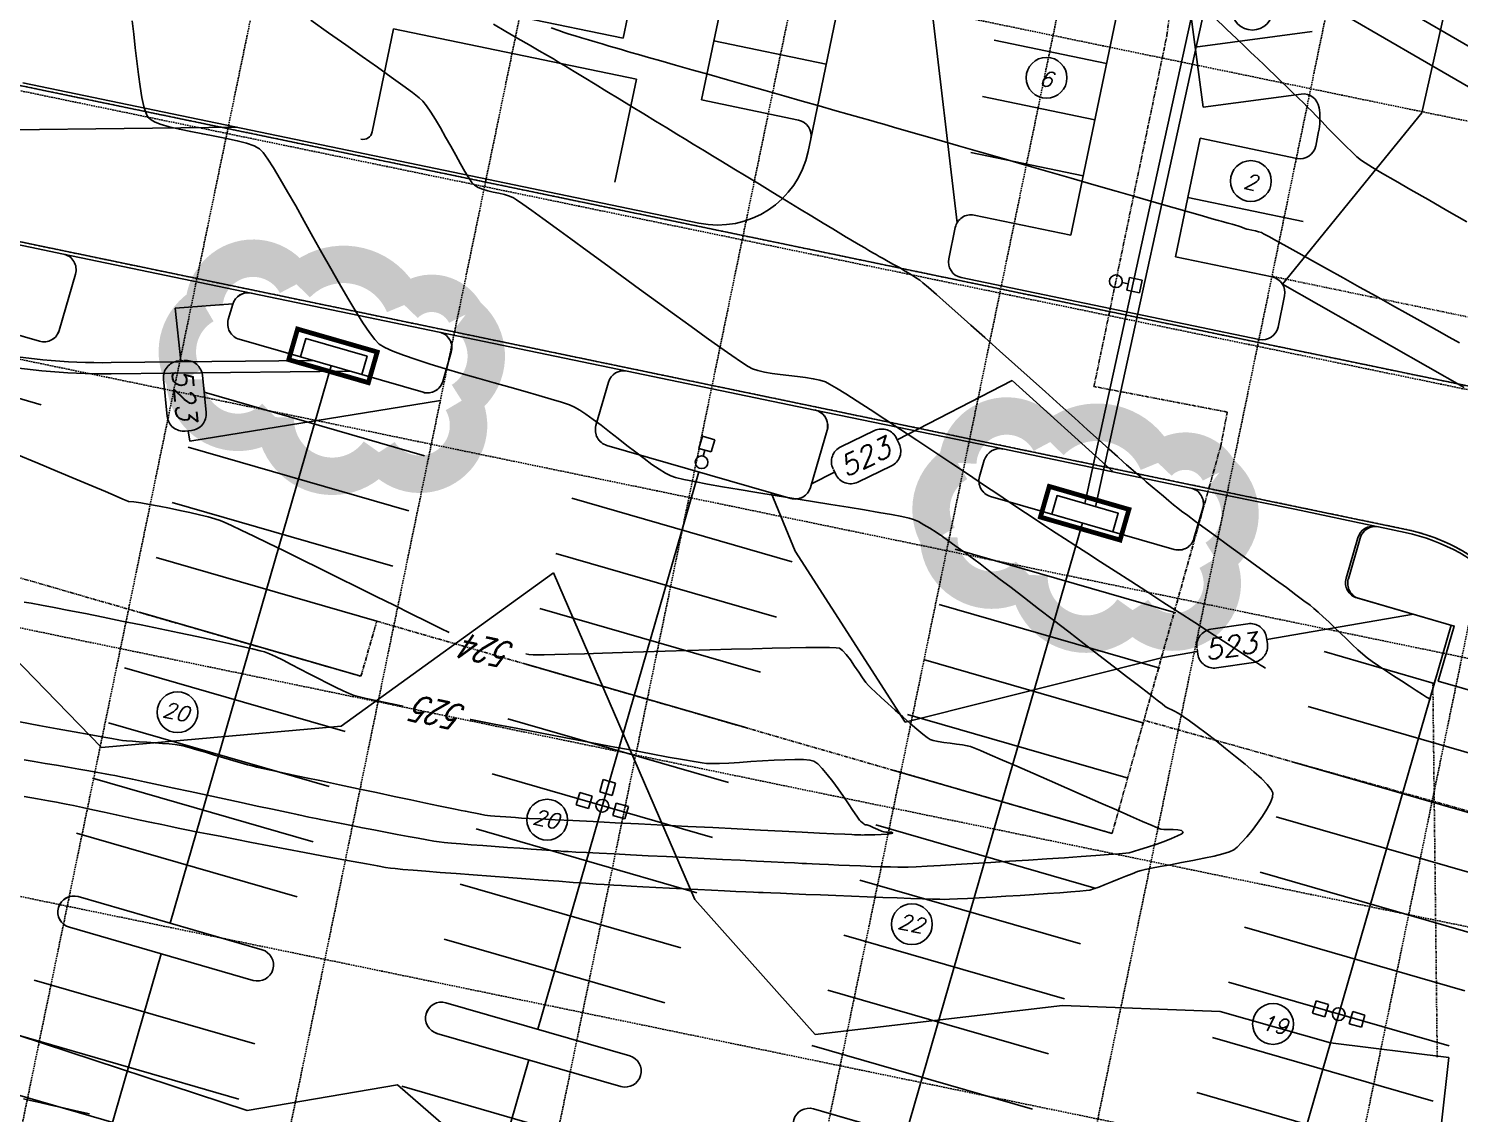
# Model space of a CAD drawing. Header units: inches. Extents: x 3071 to 5995, y 4947 to 7102.
# Drawn here: x 4309.2 to 4533.5, y 6163.4 to 6333.6 of the extents above; entities that cross this region are included whole.
import ezdxf

# ---------------------------------------------------------------- set-up
doc = ezdxf.new("R2010")
doc.units = ezdxf.units.IN
doc.header["$MEASUREMENT"] = 0
for name, pattern in [('DIVIDE2', [0.625, 0.25, -0.125, 0, -0.125, 0, -0.125]), ('HIDDEN', [0.375, 0.25, -0.125]), ('PHANTOM2', [1.25, 0.625, -0.125, 0.125, -0.125, 0.125, -0.125])]:
    doc.linetypes.add(name, pattern=pattern)
for name, color, linetype in [('BOC', 4, 'Continuous'), ('COUNT', 11, 'Continuous'), ('EC', 3, 'Continuous'), ('EX-STORM', 150, 'Continuous'), ('FIRELANE', 5, 'HIDDEN'), ('FUT-PBC', 78, 'Continuous'), ('FUT-SITES', 78, 'Continuous'), ('GRID', 254, 'HIDDEN'), ('hatch-ol', 7, 'Continuous'), ('I-P', 3, 'Continuous'), ('INLET PROTECTION', 5, 'Continuous'), ('LIGHTS', 7, 'Continuous'), ('LOTLINE', 3, 'PHANTOM2'), ('PC', 43, 'Continuous'), ('PSTM', 3, 'Continuous'), ('PSTM-INLET', 3, 'Continuous'), ('STRIPING', 11, 'Continuous')]:
    doc.layers.add(name, color=color, linetype=linetype)
doc.styles.add('L60', font='SIMPLEX.shx', dxfattribs={"height": 2.4})
doc.styles.add('L80', font='simplex.shx', dxfattribs={"oblique": 15, "height": 4})
doc.styles.add('L80C', font='simplex.shx', dxfattribs={"width": 0.75, "oblique": 22, "height": 4})

msp = doc.modelspace()

# ---------------------------------------------------------------- linework, layer by layer
at = {"layer": 'BOC', "color": 7}
for p, q in [((4454.99, 6427.89), (4431.81, 6316.27)), ((4483.67, 6393.61), (4493.34, 6321.25)), ((4472.6, 6301.17), (4483.78, 6355.02)), ((4414.26, 6303.07), (4308.25, 6325.07)), ((4508.7, 6323.3), (4493.34, 6321.25)), ((4511.51, 6321.16), (4511.56, 6320.76)), ((4511.44, 6317.41), (4510.98, 6315.16)), ((4431.41, 6314.32), (4431.81, 6316.27)), ((4488.98, 6297.77), (4492.85, 6316.37)), ((4508.02, 6313.22), (4492.85, 6316.37)), ((4314.63, 6298.22), (4285.17, 6304.33)), ((4457.42, 6304.32), (4472.6, 6301.17)), ((4453.45, 6297.48), (4454.47, 6302.38)), ((4488.98, 6297.77), (4504.16, 6294.62)), ((4313.98, 6286.24), (4316.53, 6295.07)), ((4282.06, 6292.85), (4310.88, 6284.53)), ((4455.39, 6294.53), (4502.13, 6284.83)), ((4340.49, 6287.95), (4341.18, 6290.35)), ((4373.55, 6285.98), (4344.09, 6292.1)), ((4505.08, 6286.77), (4506.1, 6291.66)), ((4342.2, 6284.86), (4371.02, 6276.53)), ((4374.12, 6278.24), (4375.45, 6282.84)), ((4432.47, 6273.75), (4403.01, 6279.87)), ((4398.14, 6271.31), (4400.1, 6278.11)), ((4431.76, 6261.6), (4434.37, 6270.61)), ((4399.85, 6268.21), (4428.67, 6259.89)), ((4458.28, 6263.31), (4459.02, 6265.88)), ((4491.39, 6261.52), (4461.93, 6267.64)), ((4459.99, 6260.21), (4488.81, 6251.89)), ((4491.9, 6253.6), (4493.29, 6258.38)), ((4525.01, 6254.54), (4520.85, 6255.41)), ((4517.94, 6253.65), (4516.1, 6247.27)), ((4532.7, 6239.87), (4517.81, 6244.17)), ((4532.7, 6239.87), (4530.2, 6231.23)), ((4545.07, 6226.93), (4530.2, 6231.23)), ((4316.96, 6197.43), (4345.78, 6189.1)), ((4315.57, 6192.62), (4344.39, 6184.3)), ((4374.6, 6180.78), (4403.42, 6172.46)), ((4373.21, 6175.98), (4402.04, 6167.66)), ((4432.25, 6164.14), (4461.07, 6155.81))]:
    msp.add_line(p, q, dxfattribs=at)
for centre, radius, start, end in [((4509.03, 6320.83), 2.5, 7.6144, 97.6144), ((4501.65, 6319.44), 10, 348.2726, 7.6144), ((4508.53, 6315.67), 2.5, 258.2726, 348.2726), ((4417.21, 6317.26), 14.5, 258.2726, 348.2726), ((4456.92, 6301.87), 2.5, 78.2726, 168.2726), ((4314.13, 6295.77), 2.5, 343.894, 78.2726), ((4455.9, 6296.98), 2.5, 168.2726, 258.2726), ((4503.65, 6292.17), 2.5, 348.2726, 78.2726), ((4343.59, 6289.65), 2.5, 78.2726, 163.894), ((4311.57, 6286.93), 2.5, 253.894, 343.894), ((4342.89, 6287.26), 2.5, 163.894, 253.894), ((4373.04, 6283.54), 2.5, 343.894, 78.2726), ((4502.64, 6287.27), 2.5, 258.2726, 348.2726), ((4402.5, 6277.42), 2.5, 78.2726, 163.894), ((4371.72, 6278.93), 2.5, 253.894, 343.894), ((4431.96, 6271.31), 2.5, 343.894, 78.2726), ((4400.54, 6270.61), 2.5, 163.894, 253.894), ((4461.42, 6265.19), 2.5, 78.2726, 163.894), ((4429.36, 6262.29), 2.5, 253.894, 343.894), ((4460.68, 6262.61), 2.5, 163.894, 253.894), ((4490.88, 6259.07), 2.5, 343.894, 78.2726), ((4520.34, 6252.96), 2.5, 78.2726, 163.894), ((4519.02, 6225.66), 29.5, 7.8231, 78.2726), ((4489.5, 6254.29), 2.5, 253.894, 343.894), ((4518.5, 6246.57), 2.5, 163.894, 253.894), ((4316.26, 6195.03), 2.5, 73.894, 253.894), ((4345.08, 6186.7), 2.5, 253.894, 73.894), ((4373.91, 6178.38), 2.5, 73.894, 253.894), ((4402.73, 6170.06), 2.5, 253.894, 73.894), ((4431.55, 6161.74), 2.5, 73.894, 253.894)]:
    msp.add_arc(centre, radius, start, end, dxfattribs=at)
at = {"layer": 'COUNT', "color": 7}
for centre in [(4501.05, 6336.55), (4468.78, 6325.86), (4500.82, 6309.66), (4332.52, 6226.35), (4390.48, 6209.5), (4447.67, 6193.1), (4504.29, 6177.46)]:
    msp.add_circle(centre, 3.2, dxfattribs=at)
at = {"layer": 'EC', "color": 44, "ltscale": 0.4, "flags": 128}
for points, elevation in [([(4534.68, 6303.26), (4531.54, 6305.06), (4528.59, 6306.75), (4525.89, 6308.3), (4523.5, 6309.68), (4521.48, 6310.86), (4519.88, 6311.81), (4518.75, 6312.5), (4518.16, 6312.89), (4517.44, 6313.48), (4516.63, 6314.22), (4515.74, 6315.07), (4514.8, 6316.01), (4513.85, 6316.99), (4512.9, 6317.97), (4511.98, 6318.93), (4511.12, 6319.83), (4510.36, 6320.62), (4509.71, 6321.27), (4509.05, 6321.91), (4508.28, 6322.66), (4507.41, 6323.5), (4506.49, 6324.4), (4505.53, 6325.32), (4504.58, 6326.25), (4503.65, 6327.14), (4502.78, 6327.97), (4502, 6328.72), (4501.34, 6329.36), (4500.83, 6329.85), (4499.91, 6330.73), (4498.62, 6331.96), (4497.01, 6333.49), (4495.13, 6335.29)], 521), ([(4487.62, 6227.1), (4487.55, 6227.16), (4487.34, 6227.32), (4486.91, 6227.65), (4486.11, 6228.27), (4484.8, 6229.28), (4483.18, 6230.53), (4481.31, 6231.98), (4479.23, 6233.58), (4476.99, 6235.3), (4474.66, 6237.1), (4472.27, 6238.94), (4469.88, 6240.78), (4467.54, 6242.58), (4465.3, 6244.3), (4463.21, 6245.91), (4461.32, 6247.35), (4459.69, 6248.6), (4458.36, 6249.61), (4457.38, 6250.35), (4456.81, 6250.77), (4456.11, 6251.28), (4455.29, 6251.87), (4454.4, 6252.52), (4453.44, 6253.2), (4452.45, 6253.9), (4451.46, 6254.57), (4450.48, 6255.21), (4449.55, 6255.77), (4448.68, 6256.25), (4447.92, 6256.6), (4447.25, 6256.79), (4446.09, 6257.04), (4444.49, 6257.34), (4442.51, 6257.69), (4440.22, 6258.08), (4437.68, 6258.5), (4434.95, 6258.94), (4432.09, 6259.4), (4429.16, 6259.87), (4426.22, 6260.35), (4423.34, 6260.82), (4420.57, 6261.28), (4417.98, 6261.73), (4415.63, 6262.14), (4413.58, 6262.53), (4411.9, 6262.88), (4410.63, 6263.18), (4409.86, 6263.42), (4409.04, 6263.84), (4408.06, 6264.45), (4406.92, 6265.23), (4405.68, 6266.14), (4404.36, 6267.14), (4402.99, 6268.19), (4401.61, 6269.27), (4400.25, 6270.34), (4398.93, 6271.36), (4397.69, 6272.29), (4396.57, 6273.1), (4395.59, 6273.75), (4394.79, 6274.21), (4393.98, 6274.55), (4392.74, 6274.97), (4391.12, 6275.47), (4389.19, 6276.03), (4387.01, 6276.65), (4384.64, 6277.32), (4382.15, 6278.02), (4379.59, 6278.74), (4377.02, 6279.47), (4374.52, 6280.21), (4372.13, 6280.94), (4369.93, 6281.65), (4367.96, 6282.33), (4366.31, 6282.97), (4365.02, 6283.56), (4364.15, 6284.09), (4363.47, 6284.79), (4362.61, 6285.91), (4361.6, 6287.41), (4360.46, 6289.22), (4359.23, 6291.29), (4357.92, 6293.55), (4356.55, 6295.95), (4355.16, 6298.42), (4353.76, 6300.92), (4352.39, 6303.39), (4351.06, 6305.76), (4349.79, 6307.97), (4348.63, 6309.98), (4347.58, 6311.71), (4346.67, 6313.12), (4345.93, 6314.14), (4345.38, 6314.72), (4344.55, 6315.17), (4343.35, 6315.59), (4341.88, 6315.98), (4340.19, 6316.34), (4338.37, 6316.7), (4336.48, 6317.05), (4334.61, 6317.41), (4332.82, 6317.78), (4331.2, 6318.17), (4329.8, 6318.59), (4328.91, 6318.95), (4328.39, 6319.24), (4328.12, 6319.45), (4328.01, 6319.55), (4327.93, 6319.65), (4327.77, 6319.91), (4327.55, 6320.42), (4327.27, 6321.33), (4326.95, 6322.77), (4326.66, 6324.48), (4326.39, 6326.4), (4326.14, 6328.46), (4325.9, 6330.58), (4325.66, 6332.71), (4325.41, 6334.77)], 523), ([(4503.09, 6233.26), (4503.01, 6233.32), (4502.8, 6233.45), (4502.34, 6233.75), (4501.52, 6234.28), (4500.15, 6235.16), (4498.47, 6236.25), (4496.52, 6237.5), (4494.35, 6238.9), (4492.02, 6240.41), (4489.56, 6242), (4487.04, 6243.63), (4484.5, 6245.27), (4481.98, 6246.89), (4479.55, 6248.46), (4477.24, 6249.95), (4475.12, 6251.33), (4473.22, 6252.55), (4471.6, 6253.6), (4470.31, 6254.44), (4469.4, 6255.03), (4468.48, 6255.64), (4467.15, 6256.52), (4465.48, 6257.63), (4463.52, 6258.95), (4461.31, 6260.43), (4458.91, 6262.03), (4456.38, 6263.73), (4453.75, 6265.49), (4451.09, 6267.26), (4448.45, 6269.01), (4445.87, 6270.72), (4443.42, 6272.34), (4441.13, 6273.83), (4439.07, 6275.16), (4437.29, 6276.29), (4435.83, 6277.19), (4434.75, 6277.83), (4434.11, 6278.16), (4433.25, 6278.43), (4432.2, 6278.65), (4431, 6278.84), (4429.71, 6279.01), (4428.37, 6279.16), (4427.03, 6279.32), (4425.74, 6279.5), (4424.55, 6279.69), (4423.51, 6279.93), (4422.66, 6280.21), (4422.02, 6280.56), (4420.93, 6281.28), (4419.43, 6282.3), (4417.57, 6283.6), (4415.42, 6285.13), (4413.04, 6286.85), (4410.46, 6288.71), (4407.76, 6290.68), (4404.98, 6292.7), (4402.18, 6294.75), (4399.42, 6296.77), (4396.75, 6298.73), (4394.22, 6300.58), (4391.89, 6302.27), (4389.82, 6303.78), (4388.06, 6305.05), (4386.67, 6306.05), (4385.7, 6306.72), (4385.2, 6307.04), (4384.56, 6307.3), (4383.78, 6307.53), (4382.93, 6307.74), (4382.04, 6307.94), (4381.17, 6308.15), (4380.35, 6308.39), (4379.64, 6308.67), (4379.07, 6309.01), (4378.69, 6309.44), (4378.18, 6310.18), (4377.58, 6311.17), (4376.89, 6312.37), (4376.14, 6313.71), (4375.36, 6315.13), (4374.55, 6316.57), (4373.75, 6317.99), (4372.98, 6319.31), (4372.25, 6320.49), (4371.58, 6321.46), (4371.01, 6322.18), (4370.42, 6322.7), (4369.35, 6323.53), (4367.87, 6324.64), (4366.03, 6325.98), (4363.89, 6327.52), (4361.5, 6329.22), (4358.93, 6331.04), (4356.22, 6332.93), (4353.44, 6334.87)], 522), ([(4529.02, 6228.34), (4528.94, 6228.39), (4528.76, 6228.51), (4528.38, 6228.74), (4527.75, 6229.15), (4526.76, 6229.77), (4525.63, 6230.49), (4524.41, 6231.27), (4523.16, 6232.08), (4521.94, 6232.88), (4520.81, 6233.64), (4519.83, 6234.32), (4519.07, 6234.88), (4518.38, 6235.46), (4517.59, 6236.16), (4516.72, 6236.97), (4515.81, 6237.84), (4514.87, 6238.74), (4513.93, 6239.65), (4513.02, 6240.52), (4512.17, 6241.33), (4511.38, 6242.05), (4510.7, 6242.64), (4510.09, 6243.12), (4509.13, 6243.85), (4507.88, 6244.78), (4506.38, 6245.89), (4504.7, 6247.12), (4502.88, 6248.45), (4500.98, 6249.84), (4499.05, 6251.24), (4497.15, 6252.63), (4495.34, 6253.95), (4493.65, 6255.18), (4492.16, 6256.27), (4490.91, 6257.19), (4489.96, 6257.9), (4489.36, 6258.36), (4488.7, 6258.9), (4487.93, 6259.52), (4487.1, 6260.22), (4486.22, 6260.96), (4485.32, 6261.73), (4484.42, 6262.5), (4483.55, 6263.25), (4482.73, 6263.96), (4481.98, 6264.6), (4481.34, 6265.16), (4480.81, 6265.63), (4479.89, 6266.45), (4478.61, 6267.59), (4477.03, 6269.01), (4475.2, 6270.66), (4473.15, 6272.5), (4470.94, 6274.49), (4468.62, 6276.58), (4466.22, 6278.73), (4463.81, 6280.89), (4461.42, 6283.04), (4459.1, 6285.11), (4456.91, 6287.07), (4454.88, 6288.88), (4453.06, 6290.49), (4451.51, 6291.87), (4450.27, 6292.95), (4449.38, 6293.72), (4448.89, 6294.11), (4448.25, 6294.55), (4447.47, 6295.04), (4446.61, 6295.55), (4445.71, 6296.08), (4444.81, 6296.59), (4443.95, 6297.06), (4443.17, 6297.49), (4442.53, 6297.85), (4442.05, 6298.12), (4441.52, 6298.43), (4440.92, 6298.79), (4440.27, 6299.17), (4439.6, 6299.56), (4438.96, 6299.94), (4438.35, 6300.3), (4437.82, 6300.61), (4437.37, 6300.88), (4436.51, 6301.41), (4435.28, 6302.15), (4433.76, 6303.07), (4432, 6304.14), (4430.06, 6305.32), (4428, 6306.57), (4425.88, 6307.86), (4423.76, 6309.15), (4421.69, 6310.41), (4419.74, 6311.6), (4417.96, 6312.68), (4416.42, 6313.62), (4415.17, 6314.38), (4414.26, 6314.93), (4413.4, 6315.46), (4412.24, 6316.16), (4410.84, 6317.01), (4409.24, 6317.99), (4407.48, 6319.06), (4405.62, 6320.19), (4403.7, 6321.37), (4401.75, 6322.55), (4399.84, 6323.72), (4397.99, 6324.84), (4396.27, 6325.89), (4394.71, 6326.84), (4393.36, 6327.66), (4392.26, 6328.33), (4391.46, 6328.81), (4390.53, 6329.37), (4389.25, 6330.11), (4387.68, 6331.02), (4385.91, 6332.04), (4384.02, 6333.13), (4382.06, 6334.27)], 521), ([(4391.09, 6333.7), (4392.33, 6333.25), (4393.14, 6332.97), (4393.94, 6332.72), (4394.86, 6332.44), (4395.87, 6332.13), (4396.94, 6331.81), (4398.03, 6331.48), (4399.13, 6331.16), (4400.2, 6330.84), (4401.21, 6330.54), (4402.14, 6330.27), (4402.94, 6330.04), (4403.61, 6329.85), (4404.78, 6329.51), (4406.37, 6329.06), (4408.33, 6328.5), (4410.61, 6327.85), (4413.14, 6327.13), (4415.87, 6326.35), (4418.74, 6325.54), (4421.69, 6324.7), (4424.66, 6323.85), (4427.6, 6323.02), (4430.44, 6322.21), (4433.13, 6321.44), (4435.61, 6320.74), (4437.83, 6320.11), (4439.71, 6319.57), (4441.22, 6319.14), (4442.28, 6318.84), (4443.27, 6318.56), (4444.78, 6318.12), (4446.78, 6317.55), (4449.18, 6316.86), (4451.94, 6316.06), (4454.99, 6315.19), (4458.28, 6314.24), (4461.75, 6313.24), (4465.33, 6312.21), (4468.98, 6311.16), (4472.62, 6310.12), (4476.21, 6309.08), (4479.68, 6308.09), (4482.97, 6307.14), (4486.03, 6306.26), (4488.8, 6305.46), (4491.21, 6304.77), (4493.21, 6304.2), (4494.75, 6303.76), (4495.75, 6303.47), (4496.16, 6303.35), (4496.66, 6303.22), (4497.28, 6303.06), (4497.9, 6302.9), (4498.43, 6302.76), (4498.78, 6302.66), (4499.11, 6302.54), (4499.49, 6302.39), (4499.86, 6302.24), (4500.19, 6302.12), (4500.52, 6302.04), (4500.99, 6301.95), (4501.52, 6301.84), (4502.04, 6301.72), (4502.46, 6301.59), (4502.81, 6301.41), (4503.62, 6300.96), (4504.86, 6300.28), (4506.45, 6299.4), (4508.34, 6298.35), (4510.48, 6297.16), (4512.82, 6295.86), (4515.3, 6294.47), (4517.86, 6293.04), (4520.45, 6291.6), (4523.01, 6290.16), (4525.49, 6288.77), (4527.84, 6287.46), (4530, 6286.25), (4531.91, 6285.18), (4533.52, 6284.28)], 521), ([(4324.84, 6259.41), (4324.74, 6259.45), (4324.49, 6259.56), (4323.94, 6259.79), (4322.92, 6260.22), (4321.21, 6260.95), (4319.07, 6261.85), (4316.56, 6262.91), (4313.73, 6264.1), (4310.64, 6265.41), (4307.35, 6266.8)], 524)]:
    msp.add_lwpolyline(points, dxfattribs=dict(at, elevation=elevation))
at = {"layer": 'EC', "color": 44, "ltscale": 0.5, "flags": 128}
for points, elevation in [([(4375.12, 6238.88), (4373.82, 6239.51), (4371.63, 6240.59), (4369.16, 6241.81), (4366.48, 6243.13), (4363.65, 6244.53), (4360.72, 6245.98), (4357.76, 6247.45), (4354.82, 6248.9), (4351.96, 6250.31), (4349.24, 6251.65), (4346.73, 6252.89), (4344.47, 6253.99), (4342.53, 6254.92), (4340.97, 6255.66), (4339.84, 6256.18), (4339.21, 6256.44), (4338.4, 6256.69), (4337.31, 6256.98), (4335.98, 6257.31), (4334.48, 6257.66), (4332.89, 6258.01), (4331.25, 6258.35), (4329.65, 6258.67), (4328.14, 6258.95), (4326.79, 6259.18), (4325.67, 6259.33), (4324.84, 6259.41)], 524), ([(4367.88, 6227.32), (4366.15, 6227.68), (4363.9, 6228.14), (4362.12, 6228.52), (4360.87, 6228.8), (4360.2, 6228.98), (4359.46, 6229.27), (4358.48, 6229.71), (4357.32, 6230.27), (4356.02, 6230.93), (4354.63, 6231.64), (4353.19, 6232.39), (4351.76, 6233.13), (4350.37, 6233.85), (4349.07, 6234.5), (4347.91, 6235.07), (4346.93, 6235.51), (4346.19, 6235.81), (4345.5, 6236), (4344.29, 6236.3), (4342.63, 6236.68), (4340.58, 6237.14), (4338.21, 6237.65), (4335.58, 6238.21), (4332.76, 6238.81), (4329.81, 6239.43), (4326.81, 6240.05), (4323.81, 6240.66), (4320.88, 6241.26), (4318.09, 6241.82), (4315.5, 6242.33), (4313.18, 6242.78), (4311.19, 6243.16), (4309.6, 6243.45), (4308.47, 6243.64)], 525), ([(4308.48, 6218.9), (4310.07, 6218.62), (4311.78, 6218.33), (4313.56, 6218.03), (4315.33, 6217.72), (4317.04, 6217.43), (4318.63, 6217.16), (4320.03, 6216.91), (4321.17, 6216.71), (4322, 6216.55), (4322.72, 6216.41), (4323.89, 6216.16), (4325.46, 6215.83), (4327.37, 6215.43), (4329.56, 6214.96), (4331.96, 6214.45), (4334.51, 6213.9), (4337.16, 6213.33), (4339.83, 6212.76), (4342.48, 6212.19), (4345.03, 6211.64), (4347.43, 6211.13), (4349.62, 6210.66), (4351.53, 6210.25), (4353.1, 6209.92), (4354.27, 6209.67), (4354.98, 6209.52), (4355.76, 6209.37), (4356.87, 6209.15), (4358.23, 6208.88), (4359.81, 6208.57), (4361.52, 6208.24), (4363.33, 6207.89), (4365.16, 6207.54), (4366.97, 6207.19), (4368.69, 6206.87), (4370.26, 6206.58), (4371.63, 6206.34), (4372.74, 6206.15), (4373.53, 6206.03), (4374.34, 6205.94), (4375.49, 6205.83), (4376.93, 6205.71), (4378.59, 6205.57), (4380.41, 6205.43), (4382.32, 6205.29), (4384.26, 6205.14), (4386.18, 6205.01), (4388, 6204.88), (4389.66, 6204.76), (4391.1, 6204.66), (4392.26, 6204.59), (4393.07, 6204.53), (4393.78, 6204.49), (4394.99, 6204.43), (4396.63, 6204.34), (4398.65, 6204.24), (4400.98, 6204.12), (4403.56, 6203.99), (4406.32, 6203.85), (4409.2, 6203.7), (4412.15, 6203.55), (4415.1, 6203.41), (4417.98, 6203.26), (4420.74, 6203.13), (4423.3, 6203), (4425.62, 6202.89), (4427.63, 6202.79), (4429.26, 6202.71), (4430.45, 6202.65), (4431.14, 6202.62), (4432.01, 6202.58), (4433.19, 6202.53), (4434.6, 6202.46), (4436.19, 6202.39), (4437.88, 6202.32), (4439.61, 6202.24), (4441.3, 6202.18), (4442.89, 6202.12), (4444.31, 6202.08), (4445.48, 6202.05), (4446.35, 6202.05), (4447.09, 6202.07), (4448.35, 6202.13), (4450.07, 6202.22), (4452.17, 6202.34), (4454.58, 6202.48), (4457.24, 6202.64), (4460.06, 6202.81), (4462.98, 6202.99), (4465.93, 6203.17), (4468.83, 6203.36), (4471.6, 6203.54), (4474.19, 6203.71), (4476.52, 6203.88), (4478.51, 6204.02), (4480.1, 6204.15), (4481.21, 6204.25), (4481.76, 6204.32), (4482.44, 6204.5), (4483.43, 6204.8), (4484.62, 6205.18), (4485.91, 6205.61), (4487.2, 6206.08), (4488.37, 6206.53), (4489.34, 6206.95), (4489.98, 6207.3), (4490.2, 6207.56), (4489.96, 6207.78), (4489.39, 6207.9), (4488.65, 6207.94), (4487.86, 6207.95), (4487.17, 6207.96), (4486.72, 6208.01), (4486.3, 6208.18), (4485.32, 6208.6), (4483.85, 6209.24), (4481.96, 6210.06), (4479.76, 6211.03), (4477.3, 6212.1), (4474.68, 6213.25), (4471.97, 6214.44), (4469.26, 6215.63), (4466.62, 6216.79), (4464.14, 6217.87), (4461.89, 6218.85), (4459.96, 6219.69), (4458.42, 6220.35), (4457.37, 6220.79), (4456.87, 6220.99), (4456.34, 6221.1), (4455.58, 6221.22), (4454.66, 6221.35), (4453.67, 6221.48), (4452.68, 6221.62), (4451.77, 6221.76), (4451.02, 6221.92), (4450.51, 6222.09), (4450.09, 6222.37), (4449.39, 6222.92), (4448.47, 6223.68), (4447.4, 6224.6), (4446.24, 6225.61), (4445.05, 6226.67), (4443.89, 6227.7), (4442.84, 6228.66), (4441.94, 6229.49), (4441.26, 6230.13), (4440.86, 6230.52), (4440.47, 6231.01), (4439.95, 6231.75), (4439.34, 6232.64), (4438.69, 6233.6), (4438.02, 6234.55), (4437.37, 6235.39), (4436.79, 6236.04), (4436.31, 6236.41), (4435.82, 6236.47), (4434.74, 6236.51), (4433.12, 6236.51), (4431.04, 6236.49), (4428.56, 6236.45), (4425.75, 6236.39), (4422.67, 6236.31), (4419.39, 6236.23), (4415.98, 6236.13), (4412.49, 6236.03), (4409, 6235.92), (4405.57, 6235.81), (4402.28, 6235.71), (4399.17, 6235.61), (4396.32, 6235.53), (4393.8, 6235.45), (4391.68, 6235.39), (4390, 6235.35), (4388.85, 6235.33), (4388.29, 6235.34), (4387.59, 6235.42), (4387.13, 6235.49)], 524), ([(4307.8, 6224.83), (4310.8, 6224.29), (4313.66, 6223.76), (4316.3, 6223.28), (4318.66, 6222.86), (4320.66, 6222.5), (4322.25, 6222.21), (4323.35, 6222.02), (4323.9, 6221.93), (4324.54, 6221.87), (4325.45, 6221.79), (4326.53, 6221.72), (4327.73, 6221.64), (4328.96, 6221.55), (4330.16, 6221.47), (4331.24, 6221.38), (4332.14, 6221.29), (4332.79, 6221.2), (4333.41, 6221.06), (4334.35, 6220.81), (4335.54, 6220.47), (4336.89, 6220.07), (4338.34, 6219.64), (4339.8, 6219.2), (4341.19, 6218.79), (4342.45, 6218.42), (4343.49, 6218.12), (4344.24, 6217.92), (4344.91, 6217.76), (4346.15, 6217.49), (4347.87, 6217.11), (4349.99, 6216.66), (4352.43, 6216.14), (4355.11, 6215.57), (4357.93, 6214.96), (4360.83, 6214.35), (4363.71, 6213.74), (4366.49, 6213.15), (4369.1, 6212.6), (4371.44, 6212.1), (4373.44, 6211.68), (4375.02, 6211.35), (4376.08, 6211.13), (4376.54, 6211.03), (4377, 6210.94), (4377.66, 6210.81), (4378.43, 6210.66), (4379.25, 6210.5), (4380.03, 6210.35), (4380.69, 6210.23), (4381.15, 6210.16), (4381.62, 6210.11), (4382.3, 6210.05), (4383.13, 6209.99), (4383.99, 6209.93), (4384.81, 6209.87), (4385.51, 6209.82), (4385.99, 6209.79), (4386.48, 6209.76), (4387.66, 6209.7), (4389.44, 6209.61), (4391.76, 6209.5), (4394.53, 6209.36), (4397.69, 6209.2), (4401.14, 6209.02), (4404.82, 6208.84), (4408.65, 6208.65), (4412.55, 6208.45), (4416.45, 6208.25), (4420.26, 6208.06), (4423.92, 6207.88), (4427.34, 6207.71), (4430.46, 6207.55), (4433.18, 6207.41), (4435.44, 6207.3), (4437.16, 6207.22), (4438.26, 6207.16), (4438.66, 6207.14), (4438.92, 6207.13), (4439.29, 6207.11), (4439.66, 6207.1), (4439.92, 6207.09), (4440.25, 6207.1), (4440.95, 6207.11), (4441.88, 6207.14), (4442.87, 6207.18), (4443.77, 6207.23), (4444.43, 6207.31), (4444.68, 6207.4), (4444.49, 6207.52), (4444.06, 6207.56), (4443.57, 6207.56), (4443.25, 6207.59), (4442.91, 6207.72), (4442.31, 6207.98), (4441.62, 6208.29), (4441.05, 6208.54), (4440.78, 6208.66), (4440.63, 6208.68), (4440.41, 6208.71), (4440.26, 6208.75), (4440.12, 6208.86), (4439.88, 6209.07), (4439.63, 6209.29), (4439.46, 6209.44), (4439.46, 6209.44), (4439.02, 6210.05), (4438.43, 6210.92), (4437.73, 6211.96), (4436.94, 6213.12), (4436.1, 6214.33), (4435.25, 6215.51), (4434.41, 6216.61), (4433.62, 6217.55), (4432.91, 6218.26), (4432.32, 6218.68), (4431.67, 6218.85), (4430.65, 6218.93), (4429.32, 6218.95), (4427.76, 6218.91), (4426.05, 6218.83), (4424.24, 6218.73), (4422.41, 6218.61), (4420.64, 6218.49), (4418.99, 6218.39), (4417.53, 6218.32), (4416.34, 6218.29), (4415.48, 6218.31), (4414.79, 6218.4), (4413.51, 6218.61), (4411.71, 6218.93), (4409.45, 6219.33), (4406.79, 6219.82), (4403.79, 6220.38), (4400.52, 6220.99), (4397.03, 6221.65), (4393.39, 6222.34), (4389.65, 6223.06), (4385.89, 6223.78), (4382.16, 6224.5), (4378.52, 6225.21), (4378.41, 6225.23)], 525), ([(4308.46, 6213.12), (4310.56, 6212.76), (4312.28, 6212.46), (4313.55, 6212.23), (4314.3, 6212.09), (4315.09, 6211.93), (4316.22, 6211.7), (4317.63, 6211.4), (4319.26, 6211.05), (4321.04, 6210.67), (4322.91, 6210.27), (4324.81, 6209.86), (4326.68, 6209.45), (4328.46, 6209.07), (4330.08, 6208.72), (4331.49, 6208.42), (4332.62, 6208.18), (4333.42, 6208.02), (4334.18, 6207.87), (4335.46, 6207.62), (4337.16, 6207.29), (4339.23, 6206.89), (4341.58, 6206.44), (4344.15, 6205.94), (4346.87, 6205.42), (4349.66, 6204.89), (4352.45, 6204.36), (4355.16, 6203.85), (4357.73, 6203.37), (4360.09, 6202.93), (4362.16, 6202.55), (4363.87, 6202.24), (4365.15, 6202.02), (4365.92, 6201.9), (4366.65, 6201.82), (4367.86, 6201.71), (4369.48, 6201.57), (4371.46, 6201.41), (4373.73, 6201.23), (4376.23, 6201.04), (4378.88, 6200.83), (4381.63, 6200.63), (4384.41, 6200.42), (4387.16, 6200.21), (4389.82, 6200.02), (4392.31, 6199.84), (4394.58, 6199.67), (4396.56, 6199.53), (4398.19, 6199.41), (4399.41, 6199.33), (4400.14, 6199.28), (4400.93, 6199.23), (4402.14, 6199.17), (4403.68, 6199.08), (4405.49, 6198.99), (4407.51, 6198.89), (4409.66, 6198.78), (4411.88, 6198.67), (4414.1, 6198.56), (4416.25, 6198.45), (4418.27, 6198.35), (4420.08, 6198.26), (4421.63, 6198.19), (4422.83, 6198.13), (4423.63, 6198.1), (4424.36, 6198.06), (4425.53, 6198.01), (4427.08, 6197.95), (4428.93, 6197.87), (4431.03, 6197.78), (4433.32, 6197.69), (4435.73, 6197.59), (4438.21, 6197.49), (4440.68, 6197.39), (4443.09, 6197.3), (4445.38, 6197.22), (4447.48, 6197.14), (4449.33, 6197.08), (4450.88, 6197.03), (4452.05, 6197.01), (4452.79, 6197), (4453.59, 6197.03), (4454.81, 6197.08), (4456.38, 6197.16), (4458.22, 6197.25), (4460.26, 6197.37), (4462.42, 6197.5), (4464.64, 6197.63), (4466.84, 6197.77), (4468.95, 6197.91), (4470.89, 6198.05), (4472.59, 6198.18), (4473.99, 6198.29), (4475, 6198.39), (4475.55, 6198.47), (4476.15, 6198.64), (4476.98, 6198.93), (4477.96, 6199.31), (4479.04, 6199.74), (4480.15, 6200.2), (4481.22, 6200.64), (4482.2, 6201.03), (4483.02, 6201.35), (4483.61, 6201.55), (4484.23, 6201.7), (4485.26, 6201.9), (4486.62, 6202.15), (4488.21, 6202.44), (4489.94, 6202.76), (4491.72, 6203.1), (4493.45, 6203.45), (4495.05, 6203.8), (4496.43, 6204.14), (4497.49, 6204.46), (4498.13, 6204.75), (4498.67, 6205.2), (4499.37, 6205.9), (4500.17, 6206.79), (4501.01, 6207.82), (4501.86, 6208.93), (4502.65, 6210.06), (4503.34, 6211.16), (4503.88, 6212.17), (4504.21, 6213.04), (4504.28, 6213.7), (4504.02, 6214.23), (4503.39, 6215), (4502.46, 6215.94), (4501.28, 6217.02), (4499.91, 6218.2), (4498.42, 6219.43), (4496.86, 6220.68), (4495.3, 6221.9), (4493.79, 6223.05), (4492.39, 6224.09), (4491.17, 6224.98), (4490.19, 6225.67), (4489.5, 6226.13), (4488.73, 6226.55), (4487.62, 6227.1)], 523), ([(4318.7, 6163.36), (4316.6, 6163.83), (4314.58, 6164.29), (4312.67, 6164.72), (4310.96, 6165.12), (4309.5, 6165.46), (4308.36, 6165.73)], 523)]:
    msp.add_lwpolyline(points, dxfattribs=dict(at, elevation=elevation))
at = {"layer": 'EX-STORM', "color": 5}
for p, q in [((4748.25, 6207.05), (4245.11, 6498.96)), ((4745.49, 6202.29), (4240.79, 6495.11))]:
    msp.add_line(p, q, dxfattribs=at)
at = {"layer": 'FIRELANE', "color": 7}
for p, q in [((4547.62, 6274.87), (4181.78, 6350.82)), ((4525.11, 6255.03), (4176.01, 6327.5))]:
    msp.add_line(p, q, dxfattribs=at)
msp.add_arc((4519.02, 6225.66), 30, 6.3607, 78.2726, dxfattribs=at)
at = {"layer": 'FUT-PBC', "color": 7}
for p, q in [((4366.41, 6333.53), (4363.05, 6317.38)), ((4404.47, 6325.63), (4366.41, 6333.53)), ((4404.47, 6325.63), (4401.11, 6309.47))]:
    msp.add_line(p, q, dxfattribs=at)
msp.add_arc((4361.58, 6317.68), 1.5, 258.2726, 348.2726, dxfattribs=at)
at = {"layer": 'FUT-SITES', "color": 7, "linetype": 'Continuous'}
for p, q in [((4414.7, 6322.38), (4436.85, 6429.11)), ((4434.25, 6328.02), (4416.63, 6331.68)), ((4429.87, 6319.23), (4414.7, 6322.38))]:
    msp.add_line(p, q, dxfattribs=at)
at = {"layer": 'FUT-SITES', "color": 7}
for p, q in [((4402.42, 6332.05), (4404.23, 6340.78)), ((4369.13, 6338.96), (4402.42, 6332.05))]:
    msp.add_line(p, q, dxfattribs=at)
at = {"layer": 'FUT-SITES', "color": 7, "linetype": 'Continuous'}
msp.add_arc((4429.37, 6316.78), 2.5, 348.2726, 78.2726, dxfattribs=at)
at = {"layer": 'GRID', "color": 253, "linetype": 'HIDDEN'}
for p, q in [((4448.75, 6842.29), (4156.65, 5428.21)), ((4489.15, 6833.94), (4197.04, 5419.87)), ((4529.55, 6825.6), (4237.44, 5411.52)), ((4569.94, 6817.25), (4277.84, 5403.18)), ((4610.34, 6808.91), (4318.24, 5394.83)), ((4650.74, 6800.56), (4358.63, 5386.49)), ((3338.69, 6566.14), (5843.31, 6048.77)), ((3330.34, 6525.75), (5834.96, 6008.37)), ((3322, 6485.35), (5826.62, 5967.97)), ((3313.65, 6444.95), (5818.27, 5927.57)), ((3305.31, 6404.55), (5809.93, 5887.18))]:
    msp.add_line(p, q, dxfattribs=at)
at = {"layer": 'hatch-ol', "linetype": 'Continuous'}
for points in [[(4644.66, 6190.99, -0.066552), (4636.78, 6192.78), (4598.32, 6207.1, -0.283051), (4578.65, 6232.31, 0.154102), (4564.02, 6265.34, 0.159579), (4547.62, 6274.87), (4181.78, 6350.82), (4059.18, 6386.74, -0.392328), (4049.01, 6403.63), (4079.74, 6553.31), (4050.23, 6560.5, -0.038219), (4049.63, 6555.88), (4021.18, 6419.57, -0.436443), (3996.05, 6404.45), (3749.41, 6476.18, -0.386729), (3735.29, 6499.03), (3721.3, 6425.24, -0.442765), (3759.02, 6447.91), (4176.01, 6327.5), (4525.11, 6255.03, -0.324495), (4548.83, 6228.98, 0.283051), (4587.85, 6178.99), (4621.14, 6166.59), (4644.66, 6190.99)], [(4282.06, 6292.85), (4310.88, 6284.53, 0.414214), (4313.98, 6286.24), (4316.53, 6295.07, 0.436778), (4314.63, 6298.22), (4344.09, 6292.1, 0.392003), (4341.18, 6290.35), (4340.49, 6287.95, 0.414214), (4342.2, 6284.86), (4371.02, 6276.53, 0.414214), (4374.12, 6278.24), (4375.45, 6282.84, 0.436778), (4373.55, 6285.98), (4403.01, 6279.87, 0.392003), (4400.1, 6278.11), (4398.14, 6271.31, 0.414214), (4399.85, 6268.21), (4428.67, 6259.89, 0.414214), (4431.76, 6261.6), (4434.47, 6270.97, 0.384178), (4432.47, 6273.75), (4461.93, 6267.64, 0.392003), (4459.02, 6265.88), (4458.28, 6263.31, 0.414214), (4459.99, 6260.21), (4488.81, 6251.89, 0.414214), (4491.9, 6253.6), (4493.29, 6258.38, 0.436778), (4491.39, 6261.52), (4507.71, 6258.19), (4520.51, 6255.48, 0.392003), (4517.6, 6253.72), (4515.76, 6247.36, 0.414214), (4517.47, 6244.27), (4532.7, 6239.87), (4530.2, 6231.23), (4545.07, 6226.93, 0.553032)]]:
    msp.add_lwpolyline(points, format="xyb", dxfattribs=at)
for points in [[(4316.96, 6197.43, 1), (4315.57, 6192.62), (4344.39, 6184.3, 1), (4345.78, 6189.1)], [(4374.6, 6180.78, 1), (4373.21, 6175.98), (4402.04, 6167.66, 1), (4403.42, 6172.46)], [(4430.86, 6159.33, -1), (4432.25, 6164.14), (4461.07, 6155.81, -1), (4459.68, 6151.01)]]:
    msp.add_lwpolyline(points, format="xyb", close=True, dxfattribs=at)
at = {"layer": 'I-P', "color": 5, "lineweight": 5, "const_width": 0.75}
for points in [[(4349.96, 6281.65), (4362.45, 6278.04), (4363.84, 6282.85), (4351.35, 6286.45), (4349.96, 6281.65), (4351.68, 6281.15)], [(4467.82, 6256.96), (4480.31, 6253.36), (4481.7, 6258.16), (4469.21, 6261.77), (4467.82, 6256.96), (4469.54, 6256.47)]]:
    msp.add_lwpolyline(points, dxfattribs=at)
at = {"layer": 'INLET PROTECTION', "color": 170, "ltscale": 100, "const_width": 5.87}
for points in [[(4351.18, 6293.47, 0.520567), (4351.18, 6293.47, 0.765195), (4336.69, 6290.2, 0.417879), (4333.7, 6278.55, 0.6649), (4347.86, 6272.64, 0.744833), (4364.11, 6267.12, 0.975642), (4377.1, 6275.22, 0.520567), (4377.73, 6288.73, 0.520567), (4368.08, 6290.22, 0.540264), (4351.18, 6293.47)], [(4469.35, 6268.72, 0.520567), (4469.35, 6268.72, 0.765195), (4454.86, 6265.45, 0.417879), (4451.88, 6253.8, 0.6649), (4466.03, 6247.89, 0.744833), (4482.28, 6242.36, 0.975642), (4495.28, 6250.47, 0.520567), (4495.91, 6263.98, 0.520567), (4486.26, 6265.47, 0.540264), (4469.35, 6268.72)]]:
    msp.add_lwpolyline(points, format="xyb", close=True, dxfattribs=at)
at = {"layer": 'LIGHTS', "color": 7}
for p, q in [((4480.63, 6293.74), (4481.58, 6293.54)), ((4481.38, 6292.56), (4481.79, 6294.52)), ((4483.34, 6292.15), (4481.38, 6292.56)), ((4481.79, 6294.52), (4483.75, 6294.11)), ((4483.75, 6294.11), (4483.34, 6292.15)), ((4414.83, 6269.65), (4414.27, 6267.73)), ((4416.75, 6269.1), (4414.83, 6269.65)), ((4416.2, 6267.18), (4416.75, 6269.1)), ((4414.27, 6267.73), (4416.2, 6267.18)), ((4414.96, 6266.52), (4415.23, 6267.45)), ((4399.28, 6215.79), (4398.72, 6213.86)), ((4401.2, 6215.23), (4399.28, 6215.79)), ((4400.65, 6213.31), (4401.2, 6215.23)), ((4395.04, 6211.83), (4395.59, 6213.75)), ((4396.96, 6211.28), (4395.04, 6211.83)), ((4395.59, 6213.75), (4397.52, 6213.2)), ((4397.52, 6213.2), (4396.96, 6211.28)), ((4398.18, 6211.97), (4397.24, 6212.24)), ((4398.72, 6213.86), (4400.65, 6213.31)), ((4399.41, 6212.65), (4399.69, 6213.59)), ((4401.31, 6212.1), (4400.76, 6210.18)), ((4403.23, 6211.55), (4401.31, 6212.1)), ((4400.1, 6211.41), (4401.04, 6211.14)), ((4400.76, 6210.18), (4402.68, 6209.62)), ((4402.68, 6209.62), (4403.23, 6211.55)), ((4510.5, 6179.15), (4511.06, 6181.07)), ((4511.06, 6181.07), (4512.98, 6180.51)), ((4512.98, 6180.51), (4512.43, 6178.59)), ((4512.43, 6178.59), (4510.5, 6179.15)), ((4513.64, 6179.28), (4512.7, 6179.55)), ((4515.56, 6178.73), (4516.5, 6178.46)), ((4516.78, 6179.42), (4516.22, 6177.49)), ((4518.7, 6178.86), (4516.78, 6179.42)), ((4518.14, 6176.94), (4518.7, 6178.86)), ((4516.22, 6177.49), (4518.14, 6176.94))]:
    msp.add_line(p, q, dxfattribs=at)
for centre in [(4479.65, 6293.95), (4414.69, 6265.56), (4399.14, 6211.69), (4514.6, 6179)]:
    msp.add_circle(centre, 1, dxfattribs=at)
at = {"layer": 'LOTLINE', "color": 7}
for p, q in [((4487.63, 6332.38), (4489.7, 6348.51)), ((4476.22, 6277.44), (4487.63, 6332.38)), ((4497.12, 6273.43), (4476.22, 6277.44)), ((4496.1, 6268.11), (4497.12, 6273.43)), ((4479.07, 6207.34), (4496.1, 6268.11)), ((4245.99, 6265.28), (4361.28, 6231.99)), ((4361.28, 6231.99), (4363.78, 6240.63)), ((4363.78, 6240.63), (4479.07, 6207.34)), ((4636.7, 6182.33), (4484.04, 6225.1))]:
    msp.add_line(p, q, dxfattribs=at)
at = {"layer": 'PC', "color": 44}
for p, q in [((4445.37, 6269.08), (4463.41, 6278.36)), ((4431.93, 6262.17), (4435.55, 6264.03)), ((4446.64, 6224.81), (4429.39, 6251.59)), ((4529.58, 6230.88), (4530.12, 6232.76))]:
    msp.add_line(p, q, dxfattribs=at)
for points in [[(4454.75, 6303.13), (4446.53, 6373)], [(4533.08, 6344.51), (4527.63, 6320.38)], [(4527.63, 6320.38), (4505.77, 6293.5)], [(4306.42, 6317.67), (4341.87, 6318.09)], [(4505.77, 6293.5), (4534.25, 6277.29)], [(4332.14, 6289.72), (4333.03, 6281.47)], [(4463.41, 6278.36), (4479.24, 6264.04)], [(4334.46, 6268.87), (4373.77, 6275.22)], [(4334.22, 6270.5), (4334.46, 6268.87)], [(4429.39, 6251.59), (4425.61, 6260.77)], [(4358.17, 6224.19), (4391.46, 6248.19)], [(4391.46, 6248.19), (4413.63, 6197)], [(4503.32, 6237.75), (4526.31, 6241.72)], [(4301.33, 6240.63), (4320.59, 6220.84)], [(4446.64, 6224.81), (4487.04, 6234.95)], [(4487.04, 6234.95), (4492.44, 6235.88)], [(4320.59, 6220.84), (4358.17, 6224.19)], [(4413.63, 6197), (4432.49, 6175.8)], [(4432.49, 6175.8), (4471.28, 6180.36)], [(4471.28, 6180.36), (4495.99, 6179.43)], [(4495.99, 6179.43), (4513.31, 6174.52)], [(4307.55, 6175.68), (4343.43, 6163.9)], [(4513.31, 6174.52), (4531.87, 6172.19)], [(4526.31, 6122.59), (4531.87, 6172.19)], [(4343.43, 6163.9), (4367.04, 6167.9)], [(4367.04, 6167.9), (4396.78, 6142.04)]]:
    msp.add_lwpolyline(points, dxfattribs=at)
at = {"layer": 'PC', "color": 44, "linetype": 'DIVIDE2'}
for points in [[(4504.18, 6294.72), (4546.45, 6285.93)], [(4529.35, 6230.96), (4530.04, 6172.27)]]:
    msp.add_lwpolyline(points, dxfattribs=at)
at = {"layer": 'PC', "color": 44}
for points in [[(4333.59, 6281.52, -0.414214), (4336.42, 6279.21), (4337.01, 6273.37, -0.414214), (4334.7, 6270.55), (4333.74, 6270.45, -0.414214), (4330.91, 6272.76), (4330.32, 6278.6, -0.414214), (4332.63, 6281.43), (4333.44, 6281.51)], [(4435.31, 6264.54, -0.414214), (4436.52, 6267.98), (4441.81, 6270.52, -0.414214), (4445.26, 6269.31), (4445.68, 6268.44, -0.414214), (4444.46, 6264.99), (4439.17, 6262.45, -0.414214), (4435.73, 6263.66), (4435.37, 6264.4)], [(4492.36, 6236.43, -0.414214), (4494.53, 6239.36), (4500.34, 6240.23, -0.414214), (4503.27, 6238.05), (4503.41, 6237.09, -0.414214), (4501.24, 6234.16), (4495.43, 6233.3, -0.414214), (4492.5, 6235.47), (4492.38, 6236.28)]]:
    msp.add_lwpolyline(points, format="xyb", dxfattribs=at)
msp.add_polyline3d([(4332.14, 6289.72, 0), (4341.2, 6290.41, 0)], dxfattribs=at)
at = {"layer": 'PSTM', "color": 140}
for p, q in [((4474.76, 6259.07), (4521.03, 6470.47)), ((4476.45, 6258.58), (4522.74, 6470.1))]:
    msp.add_line(p, q, dxfattribs=at)
for points in [[(4353.7, 6281.54), (4322.1, 6281.18, -0.054059), (4300.83, 6283.24), (4274.79, 6288.62)], [(4359.53, 6279.85), (4322.12, 6279.43, -0.054056), (4300.47, 6281.53), (4274.44, 6286.9)]]:
    msp.add_lwpolyline(points, format="xyb", dxfattribs=at)
at = {"layer": 'PSTM-INLET', "color": 140}
for points in [[(4361.42, 6279.31), (4351.81, 6282.08), (4352.64, 6284.96), (4362.25, 6282.19)], [(4479.2, 6254.66), (4469.59, 6257.44), (4470.43, 6260.32), (4480.03, 6257.55)]]:
    msp.add_lwpolyline(points, close=True, dxfattribs=at)
at = {"layer": 'STRIPING', "color": 7}
for p, q in [((4510.42, 6333.12), (4492.08, 6330.67)), ((4478.19, 6328.09), (4460.57, 6331.75)), ((4476.36, 6319.28), (4458.74, 6322.94)), ((4474.53, 6310.47), (4456.91, 6314.13)), ((4490.91, 6307.07), (4509.03, 6303.31)), ((4276.54, 6284.56), (4311.13, 6274.57)), ((4331.37, 6193.27), (4356.61, 6280.69)), ((4336.68, 6276.56), (4371.27, 6266.57)), ((4334.19, 6267.91), (4368.77, 6257.93)), ((4389.01, 6176.62), (4414.26, 6264.05)), ((4331.69, 6259.27), (4366.28, 6249.28)), ((4394.33, 6259.92), (4428.91, 6249.93)), ((4446.66, 6159.98), (4474.4, 6256.05)), ((4329.19, 6250.62), (4363.78, 6240.63)), ((4391.83, 6251.27), (4426.42, 6241.28)), ((4454.47, 6251.92), (4489.06, 6241.93)), ((4451.97, 6243.27), (4486.56, 6233.28)), ((4326.7, 6241.97), (4361.28, 6231.99)), ((4389.33, 6242.62), (4423.92, 6232.64)), ((4504.48, 6143.94), (4532.22, 6240.01)), ((4449.48, 6234.62), (4484.06, 6224.64)), ((4529.58, 6230.88), (4512.29, 6235.88)), ((4324.2, 6233.33), (4358.79, 6223.34)), ((4386.84, 6233.98), (4421.42, 6223.99)), ((4384.34, 6225.33), (4418.93, 6215.34)), ((4446.98, 6225.98), (4481.57, 6215.99)), ((4544.38, 6217.24), (4509.79, 6227.23)), ((4321.7, 6224.68), (4356.29, 6214.69)), ((4541.88, 6208.6), (4507.3, 6218.58)), ((4381.84, 6216.68), (4416.43, 6206.69)), ((4444.48, 6217.33), (4479.07, 6207.34)), ((4319.21, 6216.03), (4353.79, 6206.05)), ((4539.39, 6199.95), (4504.8, 6209.94)), ((4316.71, 6207.39), (4351.3, 6197.4)), ((4379.35, 6208.04), (4413.93, 6198.05)), ((4441.99, 6208.68), (4476.57, 6198.7)), ((4536.89, 6191.3), (4502.3, 6201.29)), ((4376.85, 6199.39), (4411.44, 6189.4)), ((4439.49, 6200.04), (4474.08, 6190.05)), ((4534.39, 6182.66), (4499.81, 6192.64)), ((4374.35, 6190.74), (4408.94, 6180.75)), ((4436.99, 6191.39), (4471.58, 6181.4)), ((4309.73, 6118.33), (4329.98, 6188.46)), ((4310.05, 6184.33), (4344.64, 6174.34)), ((4434.5, 6182.74), (4469.08, 6172.76)), ((4531.9, 6174.01), (4497.31, 6184)), ((4307.55, 6175.68), (4342.14, 6165.69)), ((4432, 6174.1), (4466.59, 6164.11)), ((4529.4, 6165.36), (4494.81, 6175.35)), ((4364.88, 6093.04), (4387.62, 6171.82)), ((4305.06, 6167.04), (4339.64, 6157.05)), ((4367.7, 6167.68), (4402.28, 6157.7)), ((4526.9, 6156.72), (4492.32, 6166.7))]:
    msp.add_line(p, q, dxfattribs=at)

# ---------------------------------------------------------------- texts
at = {"layer": 'COUNT', "color": 7, "style": 'L60', "oblique": 15}
for s, p in [('6', (4467.5, 6324.74)), ('2', (4499.54, 6308.55)), ('20', (4330.03, 6225.65)), ('20', (4388.07, 6208.84)), ('22', (4445.31, 6192.45)), ('19', (4502.29, 6176.62))]:
    msp.add_text(s, height=2.4, rotation=348.2726, dxfattribs=at).set_placement(p)
at = {"layer": 'EC', "color": 44, "style": 'L80C', "oblique": 22, "width": 0.75}
for s, p in [('524', (4385.59, 6237.07, 524)), ('525', (4377.99, 6227.26, 524))]:
    msp.add_text(s, height=4, rotation=167.765, dxfattribs=at).set_placement(p)
at = {"layer": 'PC', "color": 44, "style": 'L80', "oblique": 15}
for rotation, p in [(275.7831, (4331.62, 6280.14)), (25.6383, (4437.28, 6263.16)), (8.4558, (4493.83, 6234.53))]:
    msp.add_text('523', height=3.2, rotation=rotation, dxfattribs=at).set_placement(p)

doc.saveas('drawing.dxf')
